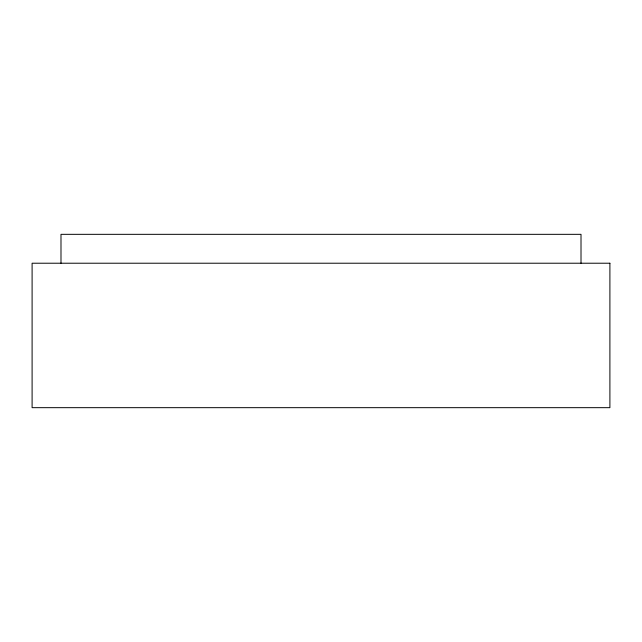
<?xml version="1.0" encoding="UTF-8"?>
<svg xmlns="http://www.w3.org/2000/svg" width="642" height="642" viewBox="0 0 642 642"><rect width="100%" height="100%" fill="white"/><g stroke="black" fill="none" stroke-linecap="round" stroke-linejoin="round"><path stroke-width="0.96" d="M581.01 263.22L581.01 234.33L60.99 234.33L60.99 263.22M609.9 263.22L32.1 263.22L32.1 407.67L609.9 407.67L609.9 263.22"/></g></svg>
